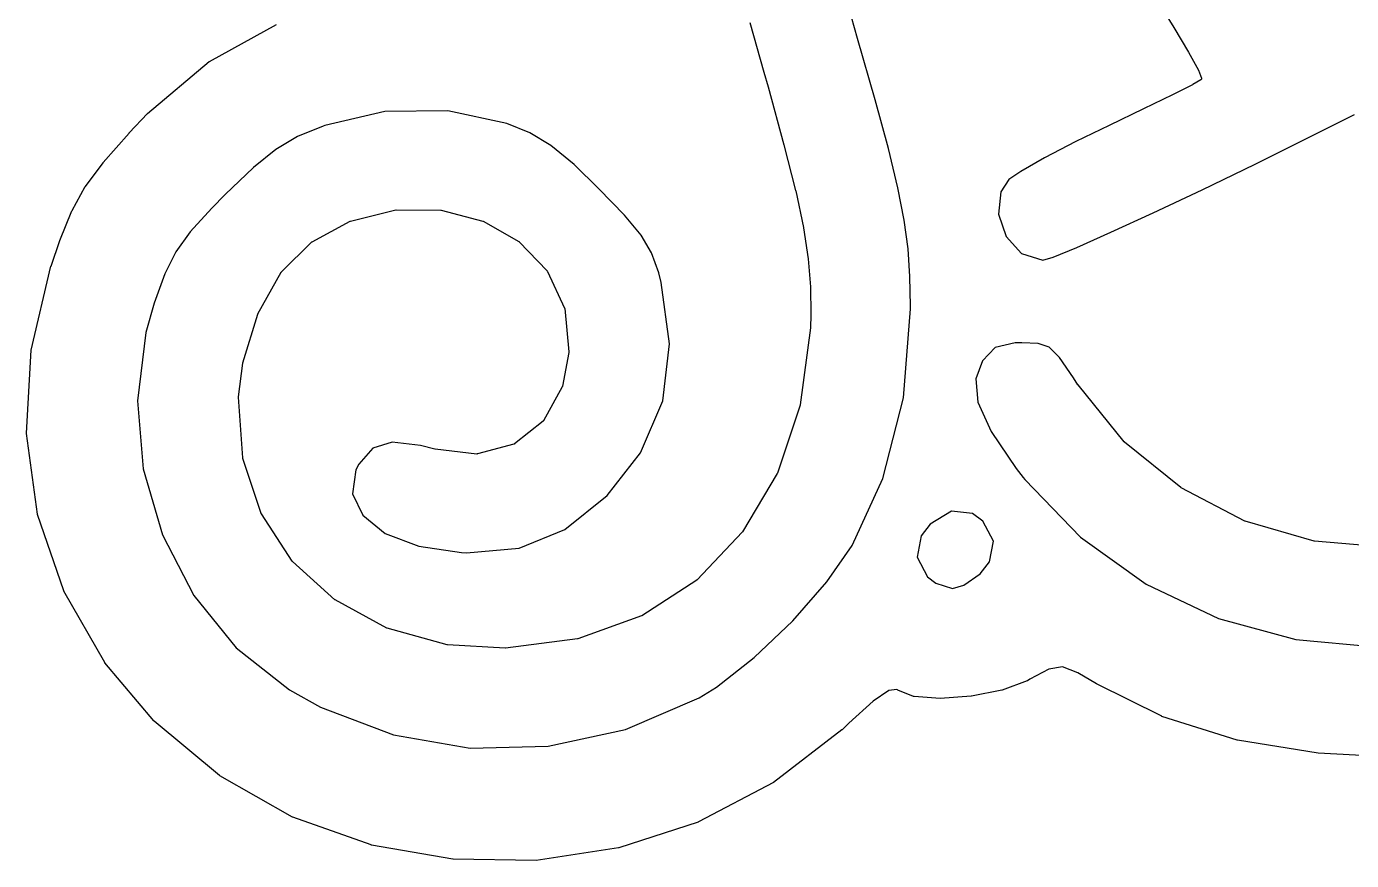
# Model space of a CAD drawing. Extents: x 100.3 to 129.7, y -169.9 to -105.7.
# Drawn here: x 120.699 to 124.817, y -113.289 to -110.699 of the extents above; entities that cross this region are included whole.
import ezdxf

# ---------------------------------------------------------------- set-up
doc = ezdxf.new("R2010")
doc.units = 0
doc.header["$MEASUREMENT"] = 0
doc.layers.add('BLACK', color=7, linetype='CONTINUOUS')

msp = doc.modelspace()

# ---------------------------------------------------------------- linework, layer by layer
at = {"layer": 'Black'}
for p, q in [((124.211, -110.614), (124.265, -110.702)), ((123.282, -110.736), (123.254, -110.637)), ((121.268, -110.808), (121.476, -110.693)), ((122.947, -110.686), (122.991, -110.841)), ((124.265, -110.702), (124.265, -110.702)), ((124.265, -110.702), (124.265, -110.702)), ((124.265, -110.702), (124.311, -110.779)), ((123.337, -110.927), (123.282, -110.736)), ((124.311, -110.779), (124.311, -110.779)), ((124.311, -110.779), (124.311, -110.779)), ((124.311, -110.779), (124.342, -110.835)), ((121.075, -110.969), (121.267, -110.808)), ((121.267, -110.808), (121.268, -110.808)), ((121.268, -110.808), (121.268, -110.808)), ((122.991, -110.841), (122.991, -110.841)), ((122.991, -110.841), (122.991, -110.841)), ((122.991, -110.841), (123.004, -110.886)), ((124.349, -110.865), (124.324, -110.879)), ((124.342, -110.835), (124.342, -110.835)), ((124.342, -110.835), (124.342, -110.835)), ((124.342, -110.835), (124.351, -110.859)), ((124.35, -110.864), (124.349, -110.865)), ((124.349, -110.865), (124.349, -110.865)), ((124.349, -110.865), (124.349, -110.865)), ((124.351, -110.863), (124.35, -110.864)), ((124.35, -110.864), (124.35, -110.864)), ((124.35, -110.864), (124.35, -110.864)), ((124.35, -110.864), (124.35, -110.864)), ((124.351, -110.859), (124.351, -110.859)), ((124.351, -110.859), (124.351, -110.859)), ((124.351, -110.859), (124.351, -110.86)), ((124.351, -110.86), (124.352, -110.861)), ((124.352, -110.861), (124.351, -110.861)), ((124.351, -110.861), (124.351, -110.862)), ((124.351, -110.862), (124.351, -110.862)), ((124.351, -110.862), (124.351, -110.862)), ((124.351, -110.862), (124.351, -110.863)), ((124.352, -110.861), (124.352, -110.861)), ((124.352, -110.861), (124.352, -110.861)), ((123.004, -110.886), (123.004, -110.886)), ((123.004, -110.886), (123.004, -110.886)), ((123.004, -110.886), (123.053, -111.066)), ((124.261, -110.911), (124.171, -110.955)), ((124.323, -110.88), (124.261, -110.911)), ((124.261, -110.911), (124.261, -110.911)), ((124.261, -110.911), (124.261, -110.911)), ((124.324, -110.879), (124.323, -110.88)), ((124.323, -110.88), (124.323, -110.88)), ((123.378, -111.078), (123.337, -110.927)), ((121.018, -111.029), (121.075, -110.969)), ((121.075, -110.969), (121.075, -110.969)), ((121.075, -110.969), (121.075, -110.969)), ((121.813, -110.963), (121.626, -111.006)), ((122.009, -110.961), (121.813, -110.963)), ((122.192, -111), (122.009, -110.961)), ((124.171, -110.955), (124.064, -111.006)), ((124.171, -110.955), (124.171, -110.955)), ((124.171, -110.955), (124.171, -110.955)), ((124.676, -111.048), (124.827, -110.972)), ((120.937, -111.121), (121.018, -111.03)), ((121.018, -111.03), (121.018, -111.029)), ((121.018, -111.03), (121.018, -111.03)), ((121.621, -111.008), (121.541, -111.041)), ((121.626, -111.006), (121.621, -111.008)), ((122.264, -111.029), (122.192, -111)), ((122.329, -111.068), (122.264, -111.029)), ((124.064, -111.006), (123.961, -111.056)), ((124.064, -111.006), (124.064, -111.006)), ((121.541, -111.041), (121.474, -111.081)), ((122.401, -111.128), (122.329, -111.068)), ((123.053, -111.066), (123.053, -111.066)), ((123.053, -111.066), (123.053, -111.066)), ((123.053, -111.066), (123.089, -111.208)), ((123.961, -111.056), (123.863, -111.107)), ((124.518, -111.126), (124.676, -111.048)), ((124.676, -111.048), (124.676, -111.048)), ((121.474, -111.081), (121.405, -111.137)), ((123.407, -111.2), (123.378, -111.078)), ((123.863, -111.107), (123.79, -111.149)), ((120.882, -111.196), (120.937, -111.122)), ((120.937, -111.122), (120.937, -111.121)), ((120.937, -111.122), (120.937, -111.122)), ((121.405, -111.137), (121.317, -111.221)), ((122.478, -111.203), (122.401, -111.128)), ((123.79, -111.149), (123.752, -111.174)), ((124.353, -111.206), (124.518, -111.126)), ((120.841, -111.27), (120.881, -111.196)), ((120.881, -111.196), (120.882, -111.196)), ((120.882, -111.196), (120.882, -111.196)), ((123.752, -111.174), (123.728, -111.212)), ((121.317, -111.221), (121.275, -111.263)), ((122.558, -111.285), (122.478, -111.203)), ((123.089, -111.208), (123.089, -111.208)), ((123.089, -111.208), (123.09, -111.209)), ((123.09, -111.209), (123.114, -111.323)), ((123.427, -111.3), (123.407, -111.2)), ((123.728, -111.212), (123.72, -111.282)), ((124.201, -111.278), (124.353, -111.206)), ((124.353, -111.206), (124.353, -111.206)), ((120.803, -111.364), (120.84, -111.271)), ((120.84, -111.271), (120.841, -111.27)), ((120.84, -111.271), (120.84, -111.271)), ((121.275, -111.263), (121.208, -111.337)), ((121.706, -111.304), (121.847, -111.268)), ((121.847, -111.268), (121.848, -111.268)), ((121.848, -111.268), (121.848, -111.268)), ((121.848, -111.268), (121.987, -111.269)), ((121.987, -111.269), (121.987, -111.269)), ((121.987, -111.269), (121.988, -111.269)), ((121.988, -111.269), (122.117, -111.303)), ((124.069, -111.338), (124.201, -111.278)), ((124.201, -111.278), (124.201, -111.278)), ((121.587, -111.368), (121.705, -111.304)), ((121.705, -111.304), (121.706, -111.304)), ((121.706, -111.304), (121.706, -111.304)), ((122.117, -111.303), (122.117, -111.303)), ((122.117, -111.303), (122.118, -111.303)), ((122.118, -111.303), (122.229, -111.367)), ((122.61, -111.347), (122.558, -111.285)), ((123.114, -111.323), (123.114, -111.324)), ((123.439, -111.389), (123.427, -111.3)), ((123.72, -111.282), (123.744, -111.351)), ((120.776, -111.443), (120.803, -111.364)), ((120.803, -111.364), (120.803, -111.364)), ((120.803, -111.364), (120.803, -111.364)), ((121.208, -111.337), (121.163, -111.399)), ((122.642, -111.402), (122.61, -111.347)), ((123.114, -111.324), (123.114, -111.324)), ((123.114, -111.324), (123.129, -111.42)), ((123.744, -111.351), (123.792, -111.404)), ((123.964, -111.385), (124.069, -111.338)), ((121.163, -111.399), (121.129, -111.467)), ((121.492, -111.461), (121.585, -111.369)), ((121.585, -111.369), (121.586, -111.368)), ((121.586, -111.368), (121.587, -111.368)), ((122.229, -111.367), (122.23, -111.367)), ((122.23, -111.367), (122.23, -111.368)), ((122.23, -111.368), (122.317, -111.458)), ((122.664, -111.464), (122.642, -111.402)), ((123.445, -111.475), (123.439, -111.389)), ((123.792, -111.404), (123.858, -111.425)), ((123.89, -111.415), (123.964, -111.385)), ((120.713, -111.704), (120.775, -111.443)), ((120.775, -111.443), (120.776, -111.443)), ((120.776, -111.443), (120.776, -111.443)), ((123.129, -111.42), (123.129, -111.42)), ((123.129, -111.42), (123.129, -111.42)), ((123.129, -111.42), (123.136, -111.507)), ((123.858, -111.425), (123.89, -111.415)), ((121.129, -111.467), (121.096, -111.558)), ((121.418, -111.591), (121.491, -111.462)), ((121.491, -111.462), (121.492, -111.462)), ((121.492, -111.462), (121.492, -111.461)), ((122.317, -111.458), (122.317, -111.459)), ((122.317, -111.459), (122.318, -111.46)), ((122.318, -111.46), (122.371, -111.574)), ((122.672, -111.494), (122.664, -111.464)), ((123.447, -111.568), (123.445, -111.475)), ((122.698, -111.684), (122.672, -111.494)), ((123.136, -111.507), (123.136, -111.507)), ((123.136, -111.507), (123.136, -111.507)), ((123.136, -111.507), (123.137, -111.594)), ((121.096, -111.558), (121.07, -111.649)), ((123.447, -111.576), (123.447, -111.568)), ((121.371, -111.743), (121.418, -111.592)), ((121.418, -111.592), (121.418, -111.591)), ((121.418, -111.591), (121.418, -111.591)), ((122.371, -111.574), (122.371, -111.574)), ((122.371, -111.574), (122.372, -111.575)), ((122.372, -111.575), (122.385, -111.709)), ((123.137, -111.594), (123.136, -111.635)), ((123.137, -111.594), (123.137, -111.594)), ((123.137, -111.594), (123.137, -111.594)), ((123.425, -111.852), (123.447, -111.576)), ((121.07, -111.649), (121.044, -111.861)), ((123.136, -111.635), (123.104, -111.874)), ((123.136, -111.635), (123.136, -111.635)), ((123.136, -111.635), (123.136, -111.635)), ((122.677, -111.861), (122.698, -111.684)), ((123.772, -111.681), (123.71, -111.696)), ((123.793, -111.681), (123.772, -111.681)), ((123.844, -111.683), (123.793, -111.681)), ((123.878, -111.695), (123.844, -111.683)), ((120.699, -111.962), (120.713, -111.704)), ((120.713, -111.704), (120.713, -111.704)), ((120.713, -111.704), (120.713, -111.704)), ((122.385, -111.711), (122.365, -111.816)), ((122.385, -111.709), (122.385, -111.71)), ((122.385, -111.71), (122.385, -111.711)), ((123.71, -111.696), (123.671, -111.737)), ((123.91, -111.727), (123.878, -111.695)), ((123.953, -111.79), (123.91, -111.727)), ((121.358, -111.849), (121.371, -111.744)), ((121.371, -111.744), (121.371, -111.743)), ((121.371, -111.743), (121.371, -111.743)), ((123.671, -111.737), (123.65, -111.793)), ((122.365, -111.817), (122.364, -111.818)), ((122.365, -111.816), (122.365, -111.817)), ((123.65, -111.793), (123.656, -111.866)), ((123.967, -111.812), (123.953, -111.79)), ((123.968, -111.812), (123.967, -111.812)), ((123.967, -111.812), (123.967, -111.812)), ((124.111, -111.989), (123.968, -111.812)), ((121.358, -111.85), (121.358, -111.849)), ((121.358, -111.849), (121.358, -111.849)), ((121.371, -112.039), (121.358, -111.85)), ((122.364, -111.818), (122.306, -111.924)), ((123.361, -112.103), (123.425, -111.852)), ((121.044, -111.861), (121.062, -112.073)), ((122.608, -112.023), (122.677, -111.861)), ((123.104, -111.875), (123.033, -112.086)), ((123.104, -111.874), (123.104, -111.874)), ((123.104, -111.874), (123.104, -111.875)), ((123.656, -111.866), (123.697, -111.957)), ((122.305, -111.925), (122.216, -111.995)), ((122.306, -111.924), (122.305, -111.924)), ((122.305, -111.924), (122.305, -111.925)), ((122.305, -111.925), (122.305, -111.925)), ((122.305, -111.925), (122.305, -111.925)), ((122.306, -111.924), (122.306, -111.924)), ((122.306, -111.924), (122.306, -111.924)), ((120.699, -111.963), (120.699, -111.962)), ((120.699, -111.962), (120.699, -111.962)), ((120.733, -112.213), (120.699, -111.963)), ((123.697, -111.957), (123.775, -112.072)), ((121.776, -112.009), (121.732, -112.058)), ((121.836, -111.99), (121.776, -112.009)), ((121.924, -112), (121.836, -111.99)), ((121.968, -112.012), (121.924, -112)), ((121.969, -112.012), (121.968, -112.012)), ((122.099, -112.027), (121.969, -112.012)), ((121.969, -112.012), (121.969, -112.012)), ((122.214, -111.996), (122.101, -112.026)), ((122.215, -111.996), (122.214, -111.996)), ((122.214, -111.996), (122.214, -111.996)), ((122.214, -111.996), (122.214, -111.996)), ((122.216, -111.996), (122.215, -111.996)), ((122.216, -111.995), (122.216, -111.995)), ((122.216, -111.995), (122.216, -111.996)), ((122.504, -112.156), (122.608, -112.023)), ((124.112, -111.989), (124.111, -111.989)), ((124.112, -111.99), (124.112, -111.989)), ((124.287, -112.131), (124.112, -111.99)), ((121.371, -112.04), (121.371, -112.039)), ((121.371, -112.041), (121.371, -112.04)), ((121.428, -112.211), (121.371, -112.041)), ((121.732, -112.058), (121.723, -112.076)), ((122.1, -112.027), (122.099, -112.027)), ((122.099, -112.027), (122.099, -112.027)), ((122.101, -112.026), (122.1, -112.026)), ((122.1, -112.026), (122.1, -112.027)), ((122.101, -112.026), (122.101, -112.026)), ((122.101, -112.026), (122.101, -112.026)), ((121.062, -112.073), (121.122, -112.278)), ((121.723, -112.076), (121.712, -112.15)), ((123.032, -112.087), (122.925, -112.268)), ((123.033, -112.086), (123.032, -112.087)), ((123.032, -112.087), (123.032, -112.087)), ((123.265, -112.311), (123.361, -112.103)), ((123.775, -112.072), (123.797, -112.1)), ((123.797, -112.1), (123.802, -112.106)), ((123.802, -112.106), (123.802, -112.106)), ((123.802, -112.106), (123.975, -112.285)), ((124.288, -112.132), (124.287, -112.131)), ((124.287, -112.131), (124.287, -112.131)), ((124.486, -112.235), (124.288, -112.132)), ((121.712, -112.15), (121.744, -112.217)), ((122.372, -112.261), (122.504, -112.156)), ((120.733, -112.214), (120.733, -112.213)), ((120.733, -112.213), (120.733, -112.213)), ((120.815, -112.452), (120.733, -112.214)), ((121.428, -112.212), (121.428, -112.211)), ((121.429, -112.212), (121.428, -112.212)), ((121.525, -112.359), (121.429, -112.212)), ((121.744, -112.217), (121.814, -112.273)), ((123.574, -112.204), (123.508, -112.245)), ((123.639, -112.211), (123.574, -112.204)), ((123.672, -112.235), (123.639, -112.211)), ((122.23, -112.319), (122.372, -112.261)), ((122.924, -112.269), (122.784, -112.417)), ((122.925, -112.269), (122.924, -112.269)), ((122.925, -112.268), (122.925, -112.269)), ((123.508, -112.245), (123.48, -112.281)), ((123.705, -112.297), (123.672, -112.235)), ((124.487, -112.235), (124.486, -112.235)), ((124.486, -112.235), (124.486, -112.235)), ((124.701, -112.297), (124.487, -112.235)), ((121.122, -112.278), (121.219, -112.466)), ((121.814, -112.273), (121.918, -112.313)), ((123.187, -112.424), (123.265, -112.311)), ((123.48, -112.281), (123.467, -112.347)), ((123.692, -112.362), (123.705, -112.297)), ((123.975, -112.285), (124.179, -112.431)), ((124.702, -112.297), (124.701, -112.297)), ((124.701, -112.297), (124.701, -112.297)), ((124.924, -112.316), (124.702, -112.297)), ((121.918, -112.313), (122.051, -112.333)), ((122.051, -112.333), (122.067, -112.334)), ((122.067, -112.334), (122.23, -112.319)), ((123.467, -112.347), (123.5, -112.408)), ((121.525, -112.36), (121.525, -112.359)), ((121.526, -112.36), (121.525, -112.36)), ((121.657, -112.48), (121.526, -112.36)), ((123.663, -112.399), (123.692, -112.362)), ((122.783, -112.418), (122.612, -112.529)), ((122.784, -112.417), (122.783, -112.417)), ((122.783, -112.417), (122.783, -112.418)), ((123.081, -112.545), (123.187, -112.424)), ((123.5, -112.408), (123.526, -112.428)), ((123.526, -112.428), (123.577, -112.444)), ((123.577, -112.444), (123.613, -112.434)), ((123.613, -112.434), (123.663, -112.399)), ((124.179, -112.431), (124.404, -112.537)), ((120.815, -112.453), (120.815, -112.452)), ((120.815, -112.452), (120.815, -112.452)), ((120.942, -112.674), (120.815, -112.453)), ((121.219, -112.466), (121.351, -112.629)), ((121.658, -112.48), (121.657, -112.48)), ((121.819, -112.568), (121.658, -112.48)), ((121.658, -112.48), (121.658, -112.48)), ((122.611, -112.529), (122.413, -112.601)), ((122.612, -112.529), (122.611, -112.529)), ((122.612, -112.529), (122.612, -112.529)), ((122.961, -112.659), (123.081, -112.545)), ((124.404, -112.537), (124.644, -112.603)), ((121.82, -112.568), (121.819, -112.568)), ((122.007, -112.619), (121.82, -112.568)), ((121.82, -112.568), (121.82, -112.568)), ((121.351, -112.629), (121.516, -112.759)), ((122.008, -112.619), (122.007, -112.619)), ((122.007, -112.619), (122.007, -112.619)), ((122.187, -112.63), (122.008, -112.619)), ((122.188, -112.63), (122.187, -112.63)), ((122.412, -112.601), (122.188, -112.63)), ((122.188, -112.63), (122.188, -112.63)), ((122.413, -112.601), (122.412, -112.601)), ((122.412, -112.601), (122.412, -112.601)), ((124.644, -112.603), (124.892, -112.626)), ((120.943, -112.674), (120.942, -112.674)), ((120.943, -112.675), (120.943, -112.674)), ((121.095, -112.855), (120.943, -112.675)), ((122.844, -112.751), (122.961, -112.659)), ((123.877, -112.695), (123.818, -112.726)), ((123.919, -112.688), (123.877, -112.695)), ((123.967, -112.706), (123.919, -112.688)), ((124.025, -112.74), (123.967, -112.706)), ((121.516, -112.759), (121.613, -112.813)), ((122.79, -112.784), (122.844, -112.751)), ((123.379, -112.761), (123.331, -112.794)), ((123.404, -112.758), (123.379, -112.761)), ((123.406, -112.759), (123.404, -112.758)), ((123.407, -112.76), (123.406, -112.759)), ((123.456, -112.78), (123.407, -112.76)), ((123.407, -112.76), (123.407, -112.76)), ((123.731, -112.76), (123.636, -112.779)), ((123.732, -112.76), (123.731, -112.76)), ((123.731, -112.76), (123.731, -112.76)), ((123.809, -112.731), (123.732, -112.76)), ((123.81, -112.731), (123.809, -112.731)), ((123.809, -112.731), (123.809, -112.731)), ((123.818, -112.726), (123.81, -112.731)), ((124.228, -112.841), (124.025, -112.74)), ((124.025, -112.74), (124.025, -112.74)), ((124.025, -112.74), (124.025, -112.74)), ((122.561, -112.882), (122.79, -112.784)), ((123.331, -112.794), (123.255, -112.863)), ((123.457, -112.78), (123.456, -112.78)), ((123.458, -112.78), (123.457, -112.78)), ((123.539, -112.786), (123.458, -112.78)), ((123.635, -112.779), (123.539, -112.786)), ((123.539, -112.786), (123.539, -112.786)), ((123.539, -112.786), (123.539, -112.786)), ((123.636, -112.779), (123.635, -112.779)), ((123.636, -112.779), (123.636, -112.779)), ((121.613, -112.813), (121.84, -112.899)), ((124.228, -112.842), (124.228, -112.841)), ((124.228, -112.841), (124.228, -112.841)), ((124.462, -112.915), (124.228, -112.842)), ((121.096, -112.856), (121.095, -112.855)), ((121.299, -113.025), (121.096, -112.856)), ((121.096, -112.856), (121.096, -112.856)), ((122.321, -112.934), (122.561, -112.882)), ((123.233, -112.883), (123.021, -113.047)), ((123.234, -112.883), (123.233, -112.883)), ((123.255, -112.863), (123.234, -112.883)), ((123.234, -112.883), (123.234, -112.883)), ((121.84, -112.899), (122.078, -112.94)), ((124.463, -112.915), (124.462, -112.915)), ((124.462, -112.915), (124.462, -112.915)), ((124.714, -112.956), (124.463, -112.915)), ((122.078, -112.94), (122.321, -112.934)), ((124.888, -112.965), (124.714, -112.956)), ((124.714, -112.956), (124.714, -112.956)), ((124.714, -112.956), (124.714, -112.956)), ((121.3, -113.026), (121.299, -113.025)), ((121.526, -113.154), (121.3, -113.026)), ((121.3, -113.026), (121.3, -113.026)), ((123.021, -113.047), (122.788, -113.169)), ((123.021, -113.047), (123.021, -113.047)), ((123.021, -113.047), (123.021, -113.047)), ((121.527, -113.154), (121.526, -113.154)), ((121.77, -113.24), (121.527, -113.154)), ((121.527, -113.154), (121.527, -113.154)), ((122.787, -113.17), (122.54, -113.25)), ((122.788, -113.169), (122.787, -113.17)), ((122.788, -113.169), (122.788, -113.169)), ((121.77, -113.241), (121.77, -113.24)), ((121.771, -113.241), (121.77, -113.241)), ((122.024, -113.285), (121.771, -113.241)), ((122.539, -113.25), (122.283, -113.289)), ((122.54, -113.25), (122.539, -113.25)), ((122.539, -113.25), (122.539, -113.25)), ((122.025, -113.285), (122.024, -113.285)), ((122.283, -113.289), (122.025, -113.285)), ((122.025, -113.285), (122.025, -113.285)), ((122.283, -113.289), (122.283, -113.289)), ((122.283, -113.289), (122.283, -113.289))]:
    msp.add_line(p, q, dxfattribs=at)

doc.saveas('drawing.dxf')
